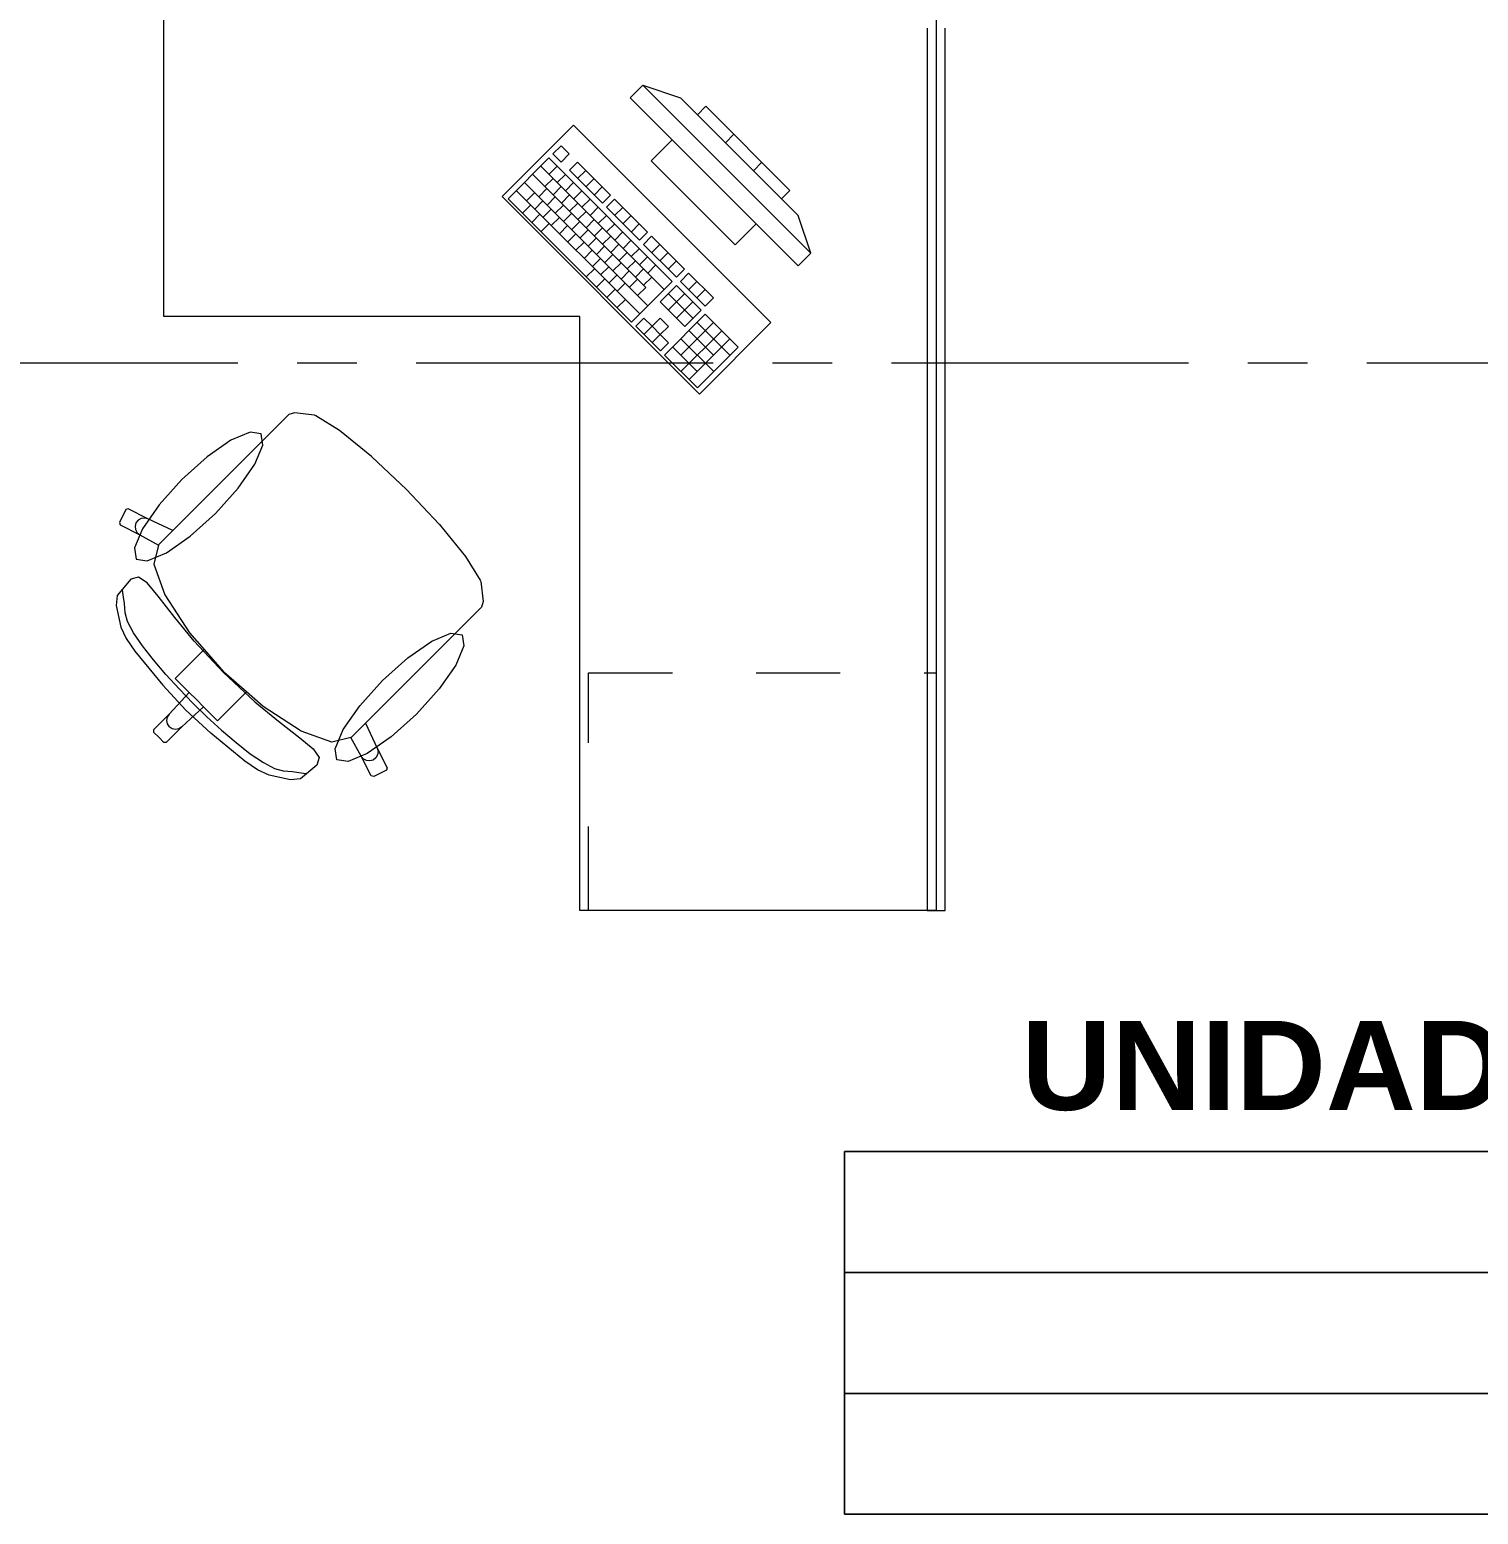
# Model space of a CAD drawing. Header units: inches. Extents: x -38 to 5698, y -33 to 92.
# Drawn here: x 217.816 to 220.254, y 32.468 to 34.967 of the extents above; entities that cross this region are included whole.
import ezdxf

# ---------------------------------------------------------------- set-up
doc = ezdxf.new("R2010")
doc.units = ezdxf.units.IN
doc.header["$MEASUREMENT"] = 0
doc.linetypes.add('Punto & Raya', pattern=[0.65, 0.5, -0.075, 0, -0.075])
doc.linetypes.add('Rayas', pattern=[0.282222, 0.141111, -0.141111])
for name, color, linetype in [('02 _ ARQ _ ZON _ Espacio.3D', 7, 'Continuous'), ('Interior - Mobiliario', 7, 'Continuous'), ('Marcador - Secciones', 251, 'Continuous')]:
    doc.layers.add(name, color=color, linetype=linetype)
doc.styles.add('Estilo_Generado_1', font='swisseb.ttf')

msp = doc.modelspace()

# ---------------------------------------------------------------- linework, layer by layer
at = {"layer": '02 _ ARQ _ ZON _ Espacio.3D', "color": 252, "linetype": 'Continuous', "lineweight": 13}
for p, q in [((223.0317, 33.0788), (219.1876, 33.0788)), ((219.1876, 33.0788), (219.1876, 32.4681)), ((219.1876, 33.0788), (223.0317, 33.0788)), ((219.1876, 32.8753), (219.1876, 33.0788)), ((223.0317, 32.8753), (219.1876, 32.8753)), ((219.1876, 32.8753), (223.0317, 32.8753)), ((219.1876, 32.6717), (219.1876, 32.8753)), ((223.0317, 32.6717), (219.1876, 32.6717)), ((219.1876, 32.6717), (223.0317, 32.6717)), ((219.1876, 32.4681), (219.1876, 32.6717)), ((219.1876, 32.4681), (223.0317, 32.4681)), ((223.0317, 32.4681), (219.1876, 32.4681))]:
    msp.add_line(p, q, dxfattribs=at)
at = {"layer": 'Interior - Mobiliario', "color": 175, "linetype": 'Continuous', "lineweight": 13}
for p, q in [((219.3271, 34.9697), (219.3271, 33.4847)), ((219.3571, 33.4847), (219.3571, 34.9697)), ((218.8482, 34.8736), (218.827, 34.8524)), ((219.131, 34.5908), (218.8482, 34.8736)), ((218.8482, 34.8736), (218.9118, 34.8524)), ((218.827, 34.8524), (219.1098, 34.5696)), ((218.9118, 34.8524), (219.1098, 34.6544)), ((218.9543, 34.8383), (218.9401, 34.8241)), ((219.0957, 34.6968), (218.9543, 34.8383)), ((218.9401, 34.8241), (219.0815, 34.6827)), ((218.9873, 34.777), (219.0014, 34.7911)), ((218.7108, 34.7719), (218.6971, 34.7582)), ((218.7246, 34.758), (218.7108, 34.7719)), ((218.8977, 34.7817), (218.8623, 34.7463)), ((219.0391, 34.6403), (218.8977, 34.7817)), ((218.6902, 34.7513), (218.6217, 34.6827)), ((218.6765, 34.7376), (218.8842, 34.5299)), ((218.8979, 34.5436), (218.6902, 34.7513)), ((218.6904, 34.7238), (218.7041, 34.7375)), ((218.6971, 34.7582), (218.7109, 34.7443)), ((218.7109, 34.7443), (218.7246, 34.758)), ((218.7385, 34.7442), (218.7248, 34.7305)), ((218.7939, 34.6888), (218.7385, 34.7442)), ((218.8623, 34.7463), (219.0038, 34.6049)), ((219.0344, 34.7298), (219.0485, 34.744)), ((218.6628, 34.7239), (218.8532, 34.5335)), ((218.6836, 34.7031), (218.6973, 34.7168)), ((218.7042, 34.7099), (218.7179, 34.7236)), ((218.7248, 34.7305), (218.7802, 34.6751)), ((218.7386, 34.7166), (218.7523, 34.7303)), ((218.7525, 34.7028), (218.7662, 34.7165)), ((218.6354, 34.6965), (218.8431, 34.4887)), ((218.6491, 34.7102), (218.8568, 34.5025)), ((218.6527, 34.6792), (218.6664, 34.6929)), ((218.6733, 34.6859), (218.687, 34.6997)), ((218.6974, 34.6893), (218.7111, 34.703)), ((218.7113, 34.6754), (218.725, 34.6891)), ((218.7181, 34.6961), (218.7318, 34.7098)), ((218.7319, 34.6822), (218.7456, 34.6959)), ((218.7663, 34.6889), (218.78, 34.7026)), ((218.7802, 34.6751), (218.7939, 34.6888)), ((219.0815, 34.6827), (219.0957, 34.6968)), ((218.6217, 34.6827), (218.8294, 34.475)), ((218.6459, 34.6585), (218.6596, 34.6722)), ((218.6665, 34.6653), (218.6802, 34.679)), ((218.6804, 34.6515), (218.6941, 34.6652)), ((218.6872, 34.6721), (218.7009, 34.6858)), ((218.701, 34.6582), (218.7147, 34.672)), ((218.7251, 34.6616), (218.7388, 34.6753)), ((218.7458, 34.6684), (218.7595, 34.6821)), ((218.7596, 34.6545), (218.7733, 34.6682)), ((218.8008, 34.6819), (218.7871, 34.6682)), ((218.7871, 34.6682), (218.8425, 34.6128)), ((218.8562, 34.6265), (218.8008, 34.6819)), ((218.8009, 34.6543), (218.8147, 34.668)), ((218.6615, 34.6429), (218.6752, 34.6566)), ((218.6771, 34.6274), (218.6908, 34.6411)), ((218.6942, 34.6376), (218.7079, 34.6513)), ((218.7081, 34.6238), (218.7218, 34.6375)), ((218.7149, 34.6444), (218.7286, 34.6581)), ((218.7287, 34.6306), (218.7424, 34.6443)), ((218.739, 34.6477), (218.7527, 34.6614)), ((218.7528, 34.6339), (218.7665, 34.6476)), ((218.7734, 34.6407), (218.7872, 34.6544)), ((218.7873, 34.6268), (218.801, 34.6405)), ((218.8148, 34.6405), (218.8285, 34.6542)), ((218.8286, 34.6266), (218.8424, 34.6403)), ((219.0038, 34.6049), (219.0391, 34.6403)), ((219.131, 34.5908), (219.1098, 34.6544)), ((218.7219, 34.6099), (218.7356, 34.6236)), ((218.7426, 34.6167), (218.7563, 34.6304)), ((218.7564, 34.6029), (218.7701, 34.6166)), ((218.7667, 34.62), (218.7804, 34.6337)), ((218.7805, 34.6062), (218.7942, 34.6199)), ((218.8011, 34.613), (218.8149, 34.6267)), ((218.815, 34.5991), (218.8287, 34.6128)), ((218.8425, 34.6128), (218.8562, 34.6265)), ((218.8631, 34.6196), (218.8494, 34.6058)), ((218.9185, 34.5642), (218.8631, 34.6196)), ((218.7358, 34.5961), (218.7495, 34.6098)), ((218.7496, 34.5822), (218.7633, 34.5959)), ((218.7703, 34.589), (218.784, 34.6027)), ((218.7841, 34.5752), (218.7978, 34.5889)), ((218.7944, 34.5923), (218.8081, 34.606)), ((218.8082, 34.5785), (218.8219, 34.5922)), ((218.8288, 34.5853), (218.8426, 34.599)), ((218.8494, 34.6058), (218.9048, 34.5505)), ((218.8633, 34.592), (218.877, 34.6057)), ((218.8771, 34.5782), (218.8908, 34.5919)), ((219.1098, 34.5696), (219.131, 34.5908)), ((218.7532, 34.5512), (218.7669, 34.5649)), ((218.7635, 34.5684), (218.7772, 34.5821)), ((218.7773, 34.5545), (218.791, 34.5682)), ((218.7979, 34.5613), (218.8117, 34.575)), ((218.822, 34.5646), (218.8358, 34.5784)), ((218.8359, 34.5508), (218.8496, 34.5645)), ((218.8427, 34.5714), (218.8564, 34.5851)), ((218.8565, 34.5576), (218.8702, 34.5713)), ((218.891, 34.5643), (218.9047, 34.578)), ((218.9048, 34.5505), (218.9185, 34.5642)), ((218.7705, 34.5339), (218.7842, 34.5476)), ((218.7912, 34.5407), (218.8049, 34.5544)), ((218.805, 34.5268), (218.8187, 34.5405)), ((218.8118, 34.5475), (218.8255, 34.5612)), ((218.8256, 34.5336), (218.8394, 34.5473)), ((218.8294, 34.475), (218.8979, 34.5436)), ((218.8497, 34.5369), (218.8635, 34.5507)), ((218.9254, 34.5572), (218.9117, 34.5435)), ((218.9117, 34.5435), (218.9533, 34.502)), ((218.967, 34.5157), (218.9254, 34.5572)), ((218.9256, 34.5297), (218.9393, 34.5434)), ((218.7878, 34.5166), (218.8015, 34.5303)), ((218.8051, 34.4993), (218.8189, 34.513)), ((218.8395, 34.5198), (218.8532, 34.5335)), ((218.9049, 34.5367), (218.8774, 34.5093)), ((218.8912, 34.523), (218.9327, 34.4814)), ((218.8913, 34.4954), (218.9187, 34.5228)), ((218.9464, 34.4951), (218.9049, 34.5367)), ((218.9394, 34.5158), (218.9531, 34.5296)), ((218.9533, 34.502), (218.967, 34.5157)), ((218.8774, 34.5093), (218.919, 34.4677)), ((218.9533, 34.4882), (218.8848, 34.4196)), ((218.9051, 34.4816), (218.9326, 34.509)), ((218.919, 34.4677), (218.9464, 34.4951)), ((219.0087, 34.4328), (218.9533, 34.4882)), ((218.85, 34.4818), (218.8363, 34.4681)), ((218.8363, 34.4681), (218.8778, 34.4266)), ((218.8639, 34.468), (218.85, 34.4818)), ((218.8501, 34.4543), (218.8639, 34.468)), ((218.8776, 34.4817), (218.8639, 34.468)), ((218.8639, 34.468), (218.8777, 34.4541)), ((218.8914, 34.4678), (218.8776, 34.4817)), ((218.8777, 34.4541), (218.8914, 34.4678)), ((218.9123, 34.4195), (218.9672, 34.4744)), ((218.9396, 34.4745), (218.995, 34.4191)), ((218.864, 34.4404), (218.8777, 34.4541)), ((218.8916, 34.4403), (218.8777, 34.4541)), ((218.8778, 34.4266), (218.8916, 34.4403)), ((218.9122, 34.4471), (218.9676, 34.3917)), ((218.9125, 34.3919), (218.981, 34.4605)), ((218.9259, 34.4608), (218.9674, 34.4192)), ((218.9263, 34.3781), (218.9949, 34.4467)), ((218.8848, 34.4196), (218.9402, 34.3643)), ((218.8985, 34.4334), (218.94, 34.3918)), ((218.9402, 34.3643), (219.0087, 34.4328)), ((218.2525, 34.3193), (218.2306, 34.2974)), ((218.2618, 34.3222), (218.2525, 34.3193)), ((218.2957, 34.3182), (218.2618, 34.3222)), ((218.2978, 34.3173), (218.2957, 34.3182)), ((218.3379, 34.2924), (218.2978, 34.3173)), ((218.2306, 34.2974), (218.205, 34.2719)), ((218.3916, 34.2488), (218.3379, 34.2924)), ((218.205, 34.2719), (218.0572, 34.124)), ((218.3924, 34.2482), (218.3916, 34.2488)), ((218.4507, 34.1933), (218.3924, 34.2482)), ((218.4507, 34.1933), (218.5056, 34.135)), ((217.9783, 34.1593), (217.9675, 34.1379)), ((217.9675, 34.1379), (217.9688, 34.1339)), ((217.9823, 34.1606), (217.9783, 34.1593)), ((218.0154, 34.1436), (217.9823, 34.1606)), ((217.9989, 34.1417), (217.9952, 34.1371)), ((218.004, 34.1446), (217.9989, 34.1417)), ((218.0098, 34.1452), (218.004, 34.1446)), ((218.0154, 34.1436), (218.0098, 34.1452)), ((218.0572, 34.124), (218.0154, 34.1436)), ((217.9688, 34.1339), (218.0019, 34.1169)), ((217.9952, 34.1371), (217.9937, 34.1315)), ((217.9937, 34.1315), (217.9944, 34.1257)), ((217.9944, 34.1257), (217.9973, 34.1205)), ((217.9973, 34.1205), (218.0019, 34.1169)), ((218.0019, 34.1169), (218.0329, 34.0996)), ((218.033, 34.0998), (218.0572, 34.124)), ((218.5056, 34.135), (218.5062, 34.1341)), ((218.5062, 34.1341), (218.5498, 34.0805)), ((218.0329, 34.0996), (218.0255, 34.0676)), ((218.033, 34.0998), (218.0329, 34.0996)), ((218.0255, 34.0676), (218.0438, 34.0157)), ((218.5498, 34.0805), (218.5747, 34.0404)), ((217.9868, 34.0425), (217.9636, 34.0147)), ((217.9997, 34.0459), (217.9868, 34.0425)), ((218.0141, 34.0359), (217.9997, 34.0459)), ((218.5747, 34.0404), (218.5756, 34.0383)), ((218.5756, 34.0383), (218.5796, 34.0044)), ((217.9636, 34.0147), (217.9617, 33.9979)), ((217.9733, 34.0199), (217.9725, 34.0244)), ((217.9741, 34.0119), (217.9733, 34.0199)), ((218.0327, 34.0136), (218.0141, 34.0359)), ((218.0606, 33.9775), (218.0327, 34.0136)), ((218.0438, 34.0157), (218.0852, 33.9518)), ((217.9617, 33.9979), (217.9695, 33.9617)), ((217.9761, 34.0011), (217.9741, 34.0119)), ((217.9772, 33.9857), (217.9761, 34.0011)), ((218.5767, 33.9951), (218.5548, 33.9731)), ((218.5796, 34.0044), (218.5767, 33.9951)), ((217.9811, 33.971), (217.9772, 33.9857)), ((217.9911, 33.9521), (217.9811, 33.971)), ((218.0933, 33.9381), (218.0606, 33.9775)), ((218.5548, 33.9731), (218.5293, 33.9476)), ((217.9695, 33.9617), (217.9785, 33.9425)), ((217.9785, 33.9425), (217.9934, 33.9208)), ((218.006, 33.9303), (217.9911, 33.9521)), ((218.0852, 33.9518), (218.1099, 33.9237)), ((218.1428, 33.8854), (218.0933, 33.9381)), ((218.5293, 33.9476), (218.3814, 33.7998)), ((217.9934, 33.9208), (218.0402, 33.8641)), ((218.0245, 33.9065), (218.006, 33.9303)), ((218.1099, 33.9237), (218.0826, 33.8963)), ((218.1099, 33.9237), (218.1432, 33.8858)), ((218.0457, 33.8818), (218.0245, 33.9065)), ((218.0826, 33.8963), (218.0614, 33.8752)), ((218.0402, 33.8641), (218.0793, 33.8219)), ((218.0683, 33.8571), (218.0457, 33.8818)), ((218.0614, 33.8752), (218.085, 33.8515)), ((218.1428, 33.8854), (218.1955, 33.8359)), ((218.1811, 33.8525), (218.1432, 33.8858)), ((218.085, 33.8515), (218.0511, 33.815)), ((218.0911, 33.8337), (218.0683, 33.8571)), ((218.085, 33.8515), (218.097, 33.8396)), ((218.1089, 33.8276), (218.097, 33.8396)), ((218.1811, 33.8525), (218.1537, 33.8252)), ((218.2092, 33.8277), (218.1811, 33.8525)), ((218.0511, 33.815), (218.025, 33.7889)), ((218.0511, 33.815), (218.0478, 33.8101)), ((218.1089, 33.8276), (218.0724, 33.7937)), ((218.1215, 33.7828), (218.0793, 33.8219)), ((218.0911, 33.8337), (218.1145, 33.8108)), ((218.1326, 33.804), (218.1089, 33.8276)), ((218.1537, 33.8252), (218.1326, 33.804)), ((218.1955, 33.8359), (218.2349, 33.8032)), ((218.2731, 33.7864), (218.2092, 33.8277)), ((218.025, 33.7889), (218.025, 33.7847)), ((218.0724, 33.7937), (218.0463, 33.7676)), ((218.0478, 33.8101), (218.0467, 33.8044)), ((218.0467, 33.8044), (218.0479, 33.7986)), ((218.0479, 33.7986), (218.0512, 33.7937)), ((218.056, 33.7905), (218.0512, 33.7937)), ((218.0618, 33.7893), (218.056, 33.7905)), ((218.0675, 33.7904), (218.0618, 33.7893)), ((218.0724, 33.7937), (218.0675, 33.7904)), ((218.1145, 33.8108), (218.1392, 33.7883)), ((218.1392, 33.7883), (218.1639, 33.7671)), ((218.2349, 33.8032), (218.271, 33.7753)), ((218.3572, 33.7756), (218.3814, 33.7998)), ((218.3814, 33.7998), (218.401, 33.758)), ((218.025, 33.7847), (218.0335, 33.7761)), ((218.0421, 33.7676), (218.0335, 33.7761)), ((218.0463, 33.7676), (218.0421, 33.7676)), ((218.1782, 33.736), (218.1215, 33.7828)), ((218.1639, 33.7671), (218.1877, 33.7485)), ((218.271, 33.7753), (218.2933, 33.7567)), ((218.325, 33.7681), (218.2731, 33.7864)), ((218.357, 33.7755), (218.325, 33.7681)), ((218.3572, 33.7756), (218.357, 33.7755)), ((218.3743, 33.7445), (218.357, 33.7755)), ((218.1877, 33.7485), (218.2096, 33.7337)), ((218.2933, 33.7567), (218.3033, 33.7423)), ((218.3033, 33.7423), (218.2999, 33.7294)), ((218.3779, 33.7399), (218.3743, 33.7445)), ((218.3913, 33.7114), (218.3743, 33.7445)), ((218.3831, 33.737), (218.3779, 33.7399)), ((218.3945, 33.7378), (218.3889, 33.7363)), ((218.3991, 33.7414), (218.3945, 33.7378)), ((218.402, 33.7465), (218.3991, 33.7414)), ((218.401, 33.758), (218.4026, 33.7524)), ((218.401, 33.758), (218.418, 33.7249)), ((218.4026, 33.7524), (218.402, 33.7465)), ((218.1999, 33.7211), (218.1782, 33.736)), ((218.2192, 33.7121), (218.1999, 33.7211)), ((218.2096, 33.7337), (218.2284, 33.7237)), ((218.2284, 33.7237), (218.2431, 33.7198)), ((218.2431, 33.7198), (218.2585, 33.7187)), ((218.2585, 33.7187), (218.2693, 33.7166)), ((218.2693, 33.7166), (218.2773, 33.7159)), ((218.2999, 33.7294), (218.2721, 33.7062)), ((218.2773, 33.7159), (218.2818, 33.7151)), ((218.3889, 33.7363), (218.3831, 33.737)), ((218.4167, 33.7209), (218.3953, 33.7101)), ((218.418, 33.7249), (218.4167, 33.7209)), ((218.2553, 33.7043), (218.2192, 33.7121)), ((218.2721, 33.7062), (218.2553, 33.7043)), ((218.3953, 33.7101), (218.3913, 33.7114)), ((219.3271, 33.4847), (219.3571, 33.4847))]:
    msp.add_line(p, q, dxfattribs=at)
at = {"layer": 'Interior - Mobiliario', "color": 175, "linetype": 'Rayas', "lineweight": 13}
for p, q in [((218.7571, 33.4847), (218.7571, 33.8847)), ((218.7571, 33.8847), (219.3421, 33.8847))]:
    msp.add_line(p, q, dxfattribs=at)
at = {"layer": 'Interior - Mobiliario', "color": 175, "linetype": 'Continuous', "lineweight": 13, "flags": 128}
for points in [[(219.3421, 34.9847), (219.3421, 33.4847), (218.7421, 33.4847), (218.7421, 34.4847), (218.0421, 34.4847), (218.0421, 34.9847)], [(218.7315, 34.8064), (218.6113, 34.6862), (218.9436, 34.3539), (219.0639, 34.4741)], [(218.0723, 34.2098), (218.0341, 34.1673), (218.0061, 34.127), (217.9925, 34.0949), (217.9954, 34.076), (218.0143, 34.0731), (218.0464, 34.0867), (218.0867, 34.1147), (218.1292, 34.1529), (218.1674, 34.1954), (218.1954, 34.2357), (218.209, 34.2678), (218.2061, 34.2867), (218.1872, 34.2896), (218.1551, 34.276), (218.1148, 34.248)], [(218.4672, 33.8149), (218.4247, 33.7767), (218.3844, 33.7487), (218.3523, 33.7351), (218.3334, 33.738), (218.3305, 33.7569), (218.3441, 33.789), (218.3721, 33.8293), (218.4103, 33.8718), (218.4528, 33.91), (218.4931, 33.938), (218.5252, 33.9516), (218.5441, 33.9487), (218.547, 33.9298), (218.5334, 33.8977), (218.5054, 33.8574)]]:
    msp.add_lwpolyline(points, close=True, dxfattribs=at)
at = {"layer": 'Marcador - Secciones', "color": 251, "linetype": 'Punto & Raya', "lineweight": 13}
msp.add_line((189.6667, 34.4067), (240.9403, 34.4067), dxfattribs=at)

# ---------------------------------------------------------------- texts
at = {"layer": '02 _ ARQ _ ZON _ Espacio.3D', "color": 252, "lineweight": 25, "insert": (221.1097, 33.2988), "char_height": 0.15, "attachment_point": 2, "style": 'Estilo_Generado_1'}
msp.add_mtext('\\A1;{\\pqc;\\pt0;\\fSwis721 Ex BT|b1|i0|c0|p34;UNIDAD DE ABASTECIMIENTOS}', dxfattribs=at)

doc.saveas('drawing.dxf')
